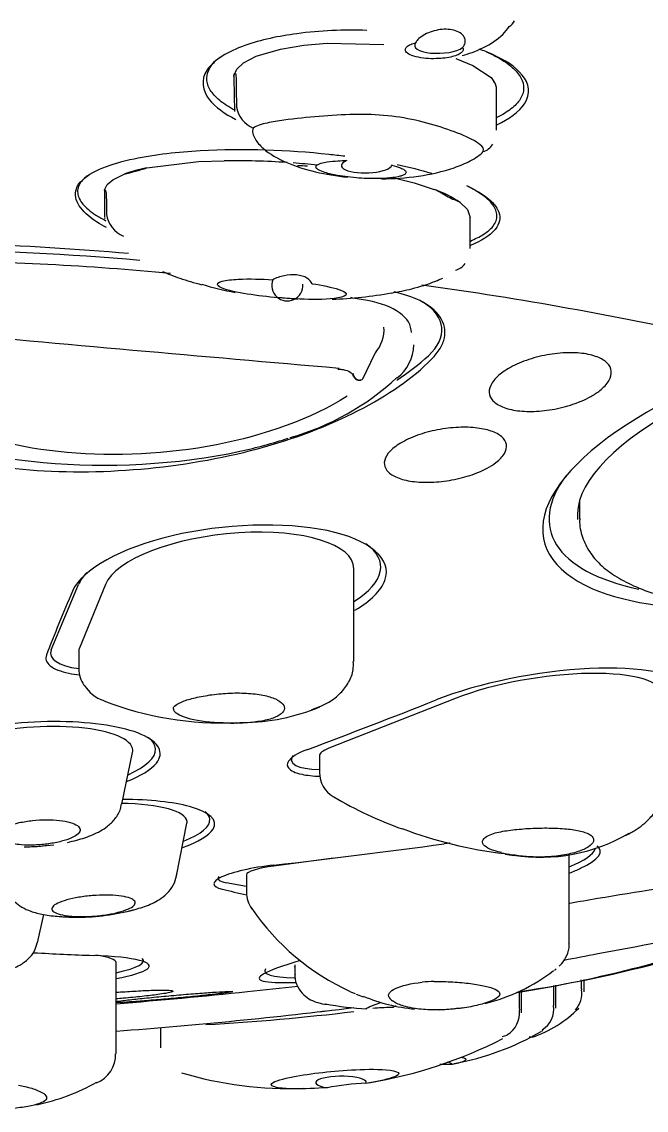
# Model space of a CAD drawing. Header units: centimetres. Extents: x -3207095 to 15275363, y -32656 to 4798027.
# Drawn here: x 710312.461 to 710314.147, y 4437632.115 to 4437635.053 of the extents above; entities that cross this region are included whole.
import ezdxf

# ---------------------------------------------------------------- set-up
doc = ezdxf.new("R2010")
doc.units = ezdxf.units.CM
doc.linetypes.add('DUZ', pattern=[500, 500])
doc.layers.get('0').update_dxf_attribs({"color": 1, "linetype": 'DUZ'})
doc.layers.add('a_vitrifiye', color=195, linetype='Continuous')

# ---------------------------------------------------------------- blocks, each defined once
blk = doc.blocks.new('TEPEDUS')
for p, q in [((38615.755, -2198.514), (38616.176, -2198.48)), ((38616.176, -2198.48), (38617.199, -2198.501)), ((38614.902, -2198.712), (38615.336, -2198.583)), ((38615.336, -2198.583), (38615.755, -2198.514)), ((38614.554, -2198.945), (38614.673, -2198.833)), ((38614.673, -2198.833), (38614.902, -2198.712)), ((38618.492, -2198.752), (38618.803, -2198.877)), ((38614.5, -2199.066), (38614.554, -2198.945)), ((38614.505, -2199.099), (38614.5, -2199.066)), ((38618.803, -2198.877), (38619.128, -2199.098)), ((38614.497, -2199.106), (38614.511, -2199.71)), ((38619.128, -2199.098), (38619.181, -2199.165)), ((38619.229, -2200.046), (38619.229, -2199.314)), ((38614.545, -2199.624), (38614.545, -2199.632)), ((38612.933, -2200.722), (38613.862, -2200.61)), ((38613.862, -2200.61), (38614.323, -2200.594)), ((38612.171, -2201.12), (38612.218, -2201.024)), ((38612.218, -2201.024), (38612.32, -2200.936)), ((38612.32, -2200.936), (38612.522, -2200.836)), ((38617.359, -2200.894), (38617.745, -2200.993)), ((38617.745, -2200.993), (38618.107, -2201.112)), ((38612.169, -2201.15), (38612.172, -2201.617)), ((38612.177, -2201.15), (38612.171, -2201.12)), ((38618.702, -2201.469), (38618.575, -2201.348)), ((38612.204, -2201.557), (38612.205, -2201.559)), ((38618.702, -2201.469), (38618.751, -2201.612)), ((38618.751, -2202.172), (38618.751, -2201.602)), ((38617.035, -2204.065), (38616.807, -2204.538)), ((38616.807, -2204.538), (38616.766, -2204.539)), ((38616.807, -2204.538), (38616.782, -2204.543)), ((38620.723, -2206.709), (38620.723, -2207.04)), ((38616.659, -2209.607), (38616.659, -2207.935)), ((38611.211, -2209.393), (38611.703, -2208.22)), ((38612.186, -2208.216), (38611.712, -2209.376)), ((38611.706, -2209.405), (38611.706, -2209.737)), ((38618.499, -2210.265), (38616.211, -2211.165)), ((38614.553, -2210.712), (38614.661, -2210.709)), ((38612.48, -2212.174), (38612.676, -2211.242)), ((38616.039, -2211.298), (38616.039, -2211.604)), ((38613.467, -2213.461), (38613.653, -2212.513)), ((38619.082, -2212.734), (38619.203, -2212.689)), ((38616.291, -2213.142), (38615.215, -2213.284)), ((38619.38, -2213.073), (38619.538, -2213.095)), ((38620.534, -2214.688), (38620.534, -2213.075)), ((38614.723, -2213.441), (38614.723, -2213.755)), ((38614.723, -2213.651), (38614.359, -2213.584)), ((38610.963, -2214.664), (38611.075, -2214.157)), ((38612.378, -2216.663), (38612.378, -2215.02)), ((38615.595, -2215.063), (38615.595, -2215.231)), ((38620.806, -2215.551), (38620.806, -2215.324)), ((38620.294, -2215.842), (38620.294, -2215.426)), ((38620.756, -2215.494), (38620.758, -2215.511)), ((38616.601, -2215.549), (38616.68, -2215.58)), ((38616.7, -2215.588), (38616.828, -2215.636)), ((38619.679, -2215.925), (38619.679, -2215.535)), ((38619.638, -2215.873), (38619.638, -2215.875)), ((38620.254, -2215.787), (38620.255, -2215.797)), ((38613.177, -2216.191), (38613.179, -2216.558))]:
    blk.add_line(p, q)
for centre, radius, start, end in [((38619.325, -2197.966), 0.25, 301.1141, 333.231), ((38614.73, -2199.102), 0.233, 171.0666, 181.307), ((38618.979, -2199.311), 0.249, 359.5706, 35.9161), ((38615.056, -2199.53), 0.521, 191.3224, 246.189), ((38618.911, -2200.149), 0.289, 285.0447, 329.0641), ((38614.498, -2214.659), 14.066, 86.0937, 90.712), ((38614.498, -2214.659), 14.066, 83.8857, 85.6381), ((38613.443, -2203.352), 2.68, 100.9768, 110.1136), ((38610.36, -2192.267), 8.838, 284.1614, 286.929), ((38617.438, -2203.022), 2.024, 55.8061, 70.698), ((38612.712, -2201.479), 0.514, 188.9541, 247.1431), ((38607.744, -2262.488), 60.314, 85.18697, 88.8441), ((38618.415, -2202.265), 0.306, 283.7386, 324.4352), ((38615.544, -2197.418), 5.637, 253.3043, 259.557), ((38616.043, -2195.91), 7.179, 271.7743, 280.3654), ((38616.043, -2195.91), 7.179, 263.8332, 266.8702), ((38709.229, -1120.587), 1087.706, 264.710817, 265.103857), ((38616.572, -2203.633), 0.63, 318.889, 4.049), ((38616.99, -2203.902), 0.746, 306.7655, 359.6322), ((38617.084, -2204.086), 0.0532, 133.2442, 156.5874), ((38614.188, -2200.968), 4.795, 286.0421, 312.6197), ((38616.768, -2204.414), 0.125, 183.4286, 269.3077), ((38616.763, -2204.424), 0.121, 183.6678, 278.8523), ((38612.206, -2209.737), 0.5, 180, 215.6628), ((38612.346, -2209.713), 0.625, 210.18, 252.4185), ((38614.286, -2204.838), 5.872, 248.7456, 272.5122), ((38614.619, -2206.989), 3.715, 270.5599, 292.5457), ((38613.495, -2210.448), 0.0871, 186.83, 226.7807), ((38614.462, -2202.802), 7.909, 269.4506, 271.059), ((38616.539, -2211.604), 0.5, 180, 239.4576), ((38619.891, -2206.007), 7.02, 239.2051, 250.3337), ((38620.31, -2205.245), 7.873, 249.32, 263.1226), ((38620.024, -2209.977), 3.149, 260.9866, 300.3374), ((38610.722, -2208.937), 4, 270.0425, 277.7078), ((38620.133, -2209.489), 3.648, 257.0474, 259.9764), ((38615.223, -2213.755), 0.5, 180, 216.5217), ((38611.674, -2210.205), 4, 270.2588, 284.7968), ((38618.402, -2211.596), 4.34, 214.4346, 245.3844), ((38611.674, -2210.205), 4, 264.0088, 270.2588), ((38615.722, -2191.572), 24.3, 279.1794, 289.8671), ((38616.31, -2193.099), 22.689, 278.4254, 285.3661), ((38618.196, -2212.455), 3.404, 284.0787, 307.2183), ((38618.132, -2217.673), 2.311, 90.751, 96.0482), ((38620.324, -2215.578), 0.438, 317.5662, 8.7293), ((38319.625, -2221.06), 301.183, 1.05882, 1.08914), ((38604.465, -2116.577), 99.5, 274.56096, 275.92927), ((38618.065, -2212.641), 3.232, 247.4553, 264.4635), ((38617.477, -2215.535), 0.215, 212.9499, 235.2682), ((38611.544, -2173.073), 43.134, 273.2593, 276.8068), ((38604.465, -2116.577), 100, 276.65581, 276.71029), ((38617.149, -2210.565), 5.294, 259.0906, 267.2062), ((38617.289, -2218.722), 2.89, 89.1553, 95.7779), ((38618.065, -2212.641), 3.232, 272.2438, 277.1625), ((38618.196, -2212.455), 3.404, 274.5791, 277.3323), ((38619.185, -2215.929), 0.456, 300.3773, 6.7603), ((38619.206, -2214.379), 2.094, 288.387, 315.7762), ((38619.811, -2215.854), 0.447, 302.5184, 7.4013), ((38617.602, -2212.1), 4.817, 280.247, 300.2854), ((38615.573, -2208.995), 8.3, 279.3937, 297.0139), ((38614.168, -2195.99), 21.005, 284.2184, 284.4711), ((38619.751, -2219.174), 2.81, 87.567, 88.6517), ((38611.822, -2216.678), 0.547, 292.1453, 1.7473), ((38618.335, -2219.558), 2.705, 87.8752, 92.7629), ((38615.513, -2210.391), 6.897, 253.5256, 271.9513), ((38610.139, -2213.765), 3.899, 281.9897, 299.0388), ((38617.077, -2222.122), 4.932, 92.3328, 100.509)]:
    blk.add_arc(centre, radius, start, end)
for centre, major_axis, ratio, start_param, end_param in [((38618.207, -2198.5), (0.455, 0.019), 0.351342, 2.838046, 5.811205), ((38616.889, -2200.67), (0.454, 0.011), 0.313201, 2.47796, 6.182837), ((38615.362, -2201.377), (1.256, 0.193), 0.530868, 1.115919, 1.264556), ((38604.465, -2209.25), (28.2, 0), 0.258819, 1.278151, 1.485824), ((38604.416, -2215.169), (26.372, 2.573), 0.474423, 1.17902, 1.354064), ((38615.46, -2202.835), (0, 0.281), 1, 1.205411, 4.775694), ((38604.465, -2209.25), (28.2, 0), 0.258819, 0.855262, 1.07501), ((38604.416, -2215.169), (26.372, 2.573), 0.474423, 1.031799, 1.04475), ((38616.195, -2203.796), (-1.498, -0.146), 0.474423, 3.09534, 4.173392), ((38616.251, -2203.772), (-1.993, -0.172), 0.464729, 2.599743, 3.694131), ((38612.667, -2203.094), (6.078, 0.523), 0.464729, -0.710691, -0.54185), ((38626.283, -2205.857), (5.581, 1.284), 0.361637, 2.255786, 3.097665), ((38626.148, -2205.914), (5.957, 1.312), 0.36773, 2.735048, 3.813949), ((38614.409, -2208.142), (-2.248, -0.241), 0.369106, 3.102128, 6.086641), ((38614.405, -2208.144), (-2.736, -0.279), 0.368528, 2.500013, 3.549218), ((38614.405, -2208.144), (-2.736, -0.279), 0.368528, -0.407625, -0.197856), ((38656.73, -2160.112), (-46.117, -55.365), 0.131377, -0.414962, -0.37203), ((38612.194, -2209.366), (0.995, 0.102), 0.368528, 2.943736, 4.162409), ((38612.206, -2209.359), (0.5, 0.053), 0.369106, 2.945048, 3.102128), ((38619.975, -2210.54), (-2.248, -0.352), 0.280475, 3.097728, 5.384109), ((38642.857, -2168.652), (-57.998, -42.759), 0.33312, 0.860314, 0.903246), ((38610.883, -2211.319), (1.796, 0.122), 0.295556, 0, 3.224585), ((38613.562, -2206.69), (2.162, -3.727), 0.696787, -0.379577, -0.36291), ((38610.792, -2211.329), (2.295, 0.155), 0.295556, 0, 0.314538), ((38610.792, -2211.329), (2.295, 0.155), 0.295556, 5.594234, 6.283185), ((38610.883, -2211.319), (1.796, 0.122), 0.295556, 6.200193, 6.283185), ((38616.539, -2211.226), (0.5, 0.078), 0.280475, 2.242517, 3.097728), ((38616.521, -2211.23), (0.988, 0.154), 0.283545, 2.841426, 4.160067), ((38611.86, -2212.621), (1.795, 0.138), 0.246702, 0, 1.205831), ((38616.539, -2211.604), (0.254, 0.431), 0.168409, 3.141593, 3.278381), ((38611.774, -2212.621), (2.293, 0.177), 0.246702, 0, 0.257404), ((38611.774, -2212.621), (2.293, 0.177), 0.246702, 5.606886, 6.283185), ((38611.86, -2212.621), (1.795, 0.138), 0.246702, 6.21492, 6.283185), ((38610.968, -2212.571), (1.207, 0.082), 0.295556, 4.489491, 4.935287), ((38611.02, -2172.886), (71.573, 8.331), 0.56341, 4.705428, 4.74836), ((38618.28, -2213.303), (-2.725, -0.367), 0.18562, 2.519614, 3.061843), ((38615.223, -2213.377), (0.5, 0.066), 0.184602, 1.563735, 3.117078), ((38611.932, -2213.554), (1.537, 0.118), 0.246702, 6.21492, 6.28072), ((38615.207, -2213.377), (0.991, 0.134), 0.18562, 2.951548, 3.661518), ((38651.965, -2153.768), (-44.421, -56.735), 0.47645, 0.213717, 0.225839), ((38576.116, -2170.833), (63.864, -33.37), 0.451737, -0.780319, -0.76103), ((38610.128, -2215.138), (-2.25, -0.12), 0.121616, 3.135107, 3.710201), ((38610.126, -2215.137), (-2.746, -0.149), 0.120575, 2.525786, 3.263355), ((38621.187, -2214.237), (5.6, 0.857), 0.082029, 3.129037, 3.181966), ((38621.084, -2214.243), (6.028, 0.937), 0.081622, 3.059606, 3.553815), ((38604.465, -2208.915), (27.6, 0), 0.258819, -1.189196, -1.153281), ((38604.465, -2209.25), (28.2, 0), 0.258819, -1.286398, -1.12397), ((38617.982, -2216.879), (0.454, 0.011), 0.204259, 0.122747, 0.666552), ((38616.427, -2217.179), (0.456, 0.003), 0.24332, -0.172436, 4.13073)]:
    blk.add_ellipse(centre, major_axis=major_axis, ratio=ratio, start_param=start_param, end_param=end_param)
for points, knots in [([(38560.515, -2202.905), (38560.517, -2202.816), (38560.524, -2202.591), (38560.597, -2202.181), (38560.763, -2201.706), (38561.012, -2201.229), (38561.342, -2200.755), (38561.752, -2200.285), (38562.241, -2199.819), (38562.81, -2199.358), (38563.457, -2198.901), (38564.182, -2198.452), (38564.984, -2198.009), (38565.86, -2197.575), (38566.81, -2197.15), (38567.832, -2196.736), (38568.923, -2196.333), (38570.082, -2195.942), (38571.307, -2195.564), (38572.595, -2195.2), (38573.943, -2194.85), (38575.349, -2194.516), (38576.811, -2194.198), (38578.325, -2193.896), (38579.889, -2193.611), (38581.5, -2193.345), (38583.154, -2193.096), (38584.848, -2192.866), (38586.58, -2192.656), (38588.346, -2192.465), (38590.142, -2192.294), (38591.965, -2192.143), (38593.812, -2192.013), (38595.679, -2191.904), (38597.563, -2191.816), (38599.46, -2191.749), (38601.367, -2191.703), (38603.279, -2191.679), (38605.193, -2191.677), (38607.107, -2191.696), (38609.015, -2191.736), (38610.914, -2191.798), (38612.802, -2191.881), (38614.673, -2191.985), (38616.526, -2192.11), (38618.355, -2192.256), (38620.158, -2192.422), (38621.931, -2192.608), (38623.672, -2192.814), (38625.376, -2193.039), (38627.04, -2193.283), (38628.661, -2193.546), (38630.237, -2193.826), (38631.764, -2194.124), (38633.239, -2194.439), (38634.659, -2194.769), (38636.022, -2195.116), (38637.325, -2195.476), (38638.565, -2195.851), (38639.741, -2196.24), (38640.849, -2196.64), (38641.888, -2197.052), (38642.856, -2197.475), (38643.751, -2197.908), (38644.571, -2198.349), (38645.314, -2198.797), (38645.979, -2199.252), (38646.566, -2199.713), (38647.072, -2200.176), (38647.5, -2200.644), (38647.84, -2201.108), (38648.061, -2201.479), (38648.133, -2201.67), (38648.153, -2201.722)], [0, 0, 0, 0, 0.007517, 0.022303, 0.03701, 0.051568, 0.065983, 0.080301, 0.094565, 0.108806, 0.123041, 0.137278, 0.151523, 0.165777, 0.180042, 0.194316, 0.208599, 0.222889, 0.237186, 0.251488, 0.265795, 0.280106, 0.29442, 0.308738, 0.323057, 0.337379, 0.351703, 0.366028, 0.380355, 0.394683, 0.409012, 0.423341, 0.437672, 0.452003, 0.466334, 0.480666, 0.494998, 0.50933, 0.523662, 0.537995, 0.552327, 0.566659, 0.580991, 0.595323, 0.609654, 0.623985, 0.638315, 0.652644, 0.666973, 0.6813, 0.695626, 0.709951, 0.724274, 0.738595, 0.752915, 0.767231, 0.781545, 0.795855, 0.810161, 0.824462, 0.838757, 0.853047, 0.867328, 0.881601, 0.895864, 0.910117, 0.924359, 0.938592, 0.952821, 0.967052, 0.981301, 0.995595, 1, 1, 1, 1]), ([(38616.891, -2198.248), (38616.478, -2198.235), (38616.054, -2198.252), (38615.31, -2198.351), (38614.987, -2198.416), (38614.399, -2198.627), (38614.139, -2198.776), (38614.017, -2198.958)], [0.792846, 0.792846, 0.792846, 0.792846, 0.875, 0.875, 0.9375, 0.9375, 1, 1, 1, 1]), ([(38618.615, -2198.556), (38618.622, -2198.549), (38618.627, -2198.542), (38618.633, -2198.535), (38618.652, -2198.509), (38618.663, -2198.48), (38618.665, -2198.452), (38618.667, -2198.424), (38618.66, -2198.395), (38618.644, -2198.368), (38618.628, -2198.342), (38618.604, -2198.316), (38618.572, -2198.295), (38618.54, -2198.275), (38618.501, -2198.258), (38618.457, -2198.246), (38618.416, -2198.235), (38618.368, -2198.229), (38618.32, -2198.228), (38618.273, -2198.227), (38618.224, -2198.231), (38618.176, -2198.24), (38618.127, -2198.249), (38618.079, -2198.262), (38618.034, -2198.278), (38617.988, -2198.295), (38617.944, -2198.316), (38617.907, -2198.339), (38617.869, -2198.362), (38617.836, -2198.389), (38617.811, -2198.415), (38617.794, -2198.433), (38617.78, -2198.452), (38617.771, -2198.47)], [0, 0, 0, 0, 0.027204, 0.027204, 0.027204, 0.129313, 0.129313, 0.129313, 0.233141, 0.233141, 0.233141, 0.337263, 0.337263, 0.337263, 0.438897, 0.438897, 0.438897, 0.536131, 0.536131, 0.536131, 0.630663, 0.630663, 0.630663, 0.726498, 0.726498, 0.726498, 0.826264, 0.826264, 0.826264, 0.929504, 0.929504, 0.929504, 1, 1, 1, 1]), ([(38618.61, -2198.698), (38618.669, -2198.683), (38618.728, -2198.666), (38619.062, -2198.547), (38619.334, -2198.373), (38619.455, -2198.181)], [0.6975972, 0.6975972, 0.6975972, 0.6975972, 0.75, 0.75, 1, 1, 1, 1]), ([(38618.615, -2198.556), (38618.617, -2198.559), (38618.619, -2198.561), (38618.62, -2198.563), (38618.63, -2198.581), (38618.631, -2198.6), (38618.622, -2198.618), (38618.614, -2198.635), (38618.597, -2198.651), (38618.573, -2198.666), (38618.55, -2198.68), (38618.521, -2198.693), (38618.487, -2198.705), (38618.453, -2198.716), (38618.413, -2198.726), (38618.371, -2198.734), (38618.324, -2198.743), (38618.274, -2198.749), (38618.224, -2198.753), (38618.167, -2198.757), (38618.108, -2198.758), (38618.051, -2198.757), (38617.987, -2198.755), (38617.924, -2198.749), (38617.867, -2198.74), (38617.807, -2198.73), (38617.75, -2198.717), (38617.705, -2198.7), (38617.662, -2198.684), (38617.627, -2198.664), (38617.607, -2198.643), (38617.592, -2198.627), (38617.584, -2198.61), (38617.585, -2198.593), (38617.586, -2198.576), (38617.595, -2198.559), (38617.613, -2198.542), (38617.63, -2198.527), (38617.654, -2198.513), (38617.684, -2198.5), (38617.709, -2198.489), (38617.739, -2198.479), (38617.771, -2198.47)], [0, 0, 0, 0, 0.009825, 0.009825, 0.009825, 0.086659, 0.086659, 0.086659, 0.154849, 0.154849, 0.154849, 0.219171, 0.219171, 0.219171, 0.285791, 0.285791, 0.285791, 0.359482, 0.359482, 0.359482, 0.443679, 0.443679, 0.443679, 0.539154, 0.539154, 0.539154, 0.641091, 0.641091, 0.641091, 0.738444, 0.738444, 0.738444, 0.808507, 0.808507, 0.808507, 0.878915, 0.878915, 0.878915, 0.943968, 0.943968, 0.943968, 1, 1, 1, 1]), ([(38619.235, -2199.945), (38619.452, -2199.842), (38619.636, -2199.713), (38619.85, -2199.389), (38619.813, -2199.202), (38619.57, -2198.902), (38619.372, -2198.779), (38619.072, -2198.645), (38618.994, -2198.614), (38618.914, -2198.585)], [0.4505414, 0.4505414, 0.4505414, 0.4505414, 0.5, 0.5, 0.5625, 0.5625, 0.625, 0.625, 0.6455046, 0.6455046, 0.6455046, 0.6455046]), ([(38619.042, -2198.632), (38619.117, -2198.665), (38619.187, -2198.7), (38619.353, -2198.792), (38619.44, -2198.852), (38619.579, -2198.975), (38619.631, -2199.038), (38619.7, -2199.166), (38619.717, -2199.231), (38619.713, -2199.359), (38619.692, -2199.422), (38619.654, -2199.484), (38619.616, -2199.546), (38619.559, -2199.605), (38619.417, -2199.716), (38619.333, -2199.767), (38619.235, -2199.814)], [0.3554604, 0.3554604, 0.3554604, 0.3554604, 0.375, 0.375, 0.40625, 0.40625, 0.4375, 0.4375, 0.46875, 0.46875, 0.5, 0.5, 0.5, 0.53125, 0.53125, 0.5607431, 0.5607431, 0.5607431, 0.5607431]), ([(38614.072, -2198.915), (38614.11, -2198.853), (38614.166, -2198.794), (38614.24, -2198.736), (38614.241, -2198.735), (38614.242, -2198.735)], [0, 0, 0, 0, 0.03125, 0.03125, 0.03158711, 0.03158711, 0.03158711, 0.03158711]), ([(38614.017, -2198.958), (38613.895, -2199.141), (38613.932, -2199.333), (38614.164, -2199.63), (38614.336, -2199.749), (38614.533, -2199.85)], [0, 0, 0, 0, 0.0625, 0.0625, 0.1184756, 0.1184756, 0.1184756, 0.1184756]), ([(38614.526, -2199.692), (38614.509, -2199.683), (38614.491, -2199.673), (38614.372, -2199.607), (38614.286, -2199.547), (38614.147, -2199.424), (38614.094, -2199.361), (38614.025, -2199.233), (38614.009, -2199.168), (38614.013, -2199.04), (38614.033, -2198.977), (38614.072, -2198.915)], [0.8698343, 0.8698343, 0.8698343, 0.8698343, 0.875, 0.875, 0.90625, 0.90625, 0.9375, 0.9375, 0.96875, 0.96875, 1, 1, 1, 1]), ([(38614.5, -2199.066), (38614.503, -2199.047), (38614.509, -2199.034), (38614.526, -2199.012), (38614.535, -2199.031), (38614.539, -2199.122), (38614.539, -2199.185), (38614.542, -2199.373), (38614.543, -2199.498), (38614.545, -2199.624)], [0, 0, 0, 0, 0.125, 0.125, 0.25, 0.25, 0.5, 0.5, 1, 1, 1, 1]), ([(38618.986, -2200.428), (38619.008, -2200.377), (38618.975, -2200.342), (38618.895, -2200.272), (38618.842, -2200.24), (38618.661, -2200.146), (38618.513, -2200.088), (38618.034, -2199.921), (38617.662, -2199.824), (38616.875, -2199.744), (38616.456, -2199.76), (38615.823, -2199.813), (38615.608, -2199.834), (38615.294, -2199.878), (38615.192, -2199.894), (38614.999, -2199.937), (38614.9, -2199.959), (38614.846, -2200.007)], [0, 0, 0, 0, 0.0625, 0.0625, 0.125, 0.125, 0.25, 0.25, 0.5, 0.5, 0.75, 0.75, 0.875, 0.875, 0.9375, 0.9375, 1, 1, 1, 1]), ([(38614.846, -2200.007), (38614.819, -2200.07), (38614.846, -2200.139), (38614.916, -2200.262), (38614.967, -2200.318), (38615.14, -2200.473), (38615.289, -2200.557), (38615.77, -2200.764), (38616.149, -2200.847), (38616.547, -2200.889)], [0, 0, 0, 0, 0.0625, 0.0625, 0.125, 0.125, 0.25, 0.25, 0.4973688, 0.4973688, 0.4973688, 0.4973688]), ([(38612.205, -2201.797), (38612.081, -2201.731), (38611.968, -2201.659), (38611.672, -2201.411), (38611.554, -2201.185), (38611.914, -2200.772), (38612.313, -2200.64), (38613.088, -2200.475), (38613.493, -2200.433), (38614.688, -2200.364), (38615.472, -2200.396), (38616.306, -2200.485), (38616.401, -2200.496), (38616.496, -2200.508)], [0.4082612, 0.4082612, 0.4082612, 0.4082612, 0.4375, 0.4375, 0.5, 0.5, 0.5625, 0.5625, 0.625, 0.625, 0.75, 0.75, 0.7661621, 0.7661621, 0.7661621, 0.7661621]), ([(38617.157, -2200.919), (38617.377, -2200.917), (38617.6, -2200.901), (38618.04, -2200.838), (38618.257, -2200.79), (38618.564, -2200.684), (38618.663, -2200.643), (38618.847, -2200.546), (38618.937, -2200.489), (38618.986, -2200.428)], [0.6202461, 0.6202461, 0.6202461, 0.6202461, 0.75, 0.75, 0.875, 0.875, 0.9375, 0.9375, 1, 1, 1, 1]), ([(38617.34, -2200.674), (38617.399, -2200.688), (38617.454, -2200.704), (38617.499, -2200.722), (38617.525, -2200.733), (38617.548, -2200.744), (38617.566, -2200.757), (38617.583, -2200.769), (38617.595, -2200.783), (38617.598, -2200.797), (38617.6, -2200.807), (38617.596, -2200.817), (38617.588, -2200.826), (38617.58, -2200.836), (38617.566, -2200.845), (38617.547, -2200.853), (38617.53, -2200.861), (38617.509, -2200.868), (38617.485, -2200.874), (38617.449, -2200.884), (38617.406, -2200.891), (38617.363, -2200.897), (38617.292, -2200.906), (38617.215, -2200.911), (38617.14, -2200.913), (38617.009, -2200.917), (38616.876, -2200.913), (38616.751, -2200.905), (38616.615, -2200.895), (38616.484, -2200.88), (38616.365, -2200.859), (38616.283, -2200.844), (38616.205, -2200.827), (38616.139, -2200.806), (38616.093, -2200.792), (38616.053, -2200.776), (38616.023, -2200.758), (38616.004, -2200.747), (38615.989, -2200.734), (38615.982, -2200.721), (38615.976, -2200.711), (38615.975, -2200.701), (38615.98, -2200.69), (38615.985, -2200.68), (38615.997, -2200.669), (38616.014, -2200.66), (38616.029, -2200.652), (38616.049, -2200.644), (38616.071, -2200.638), (38616.102, -2200.628), (38616.139, -2200.62), (38616.178, -2200.614), (38616.239, -2200.605), (38616.306, -2200.599), (38616.372, -2200.595), (38616.424, -2200.593), (38616.477, -2200.591), (38616.529, -2200.591)], [0, 0, 0, 0, 0.068768, 0.068768, 0.068768, 0.108445, 0.108445, 0.108445, 0.148669, 0.148669, 0.148669, 0.176213, 0.176213, 0.176213, 0.203883, 0.203883, 0.203883, 0.230171, 0.230171, 0.230171, 0.271552, 0.271552, 0.271552, 0.339113, 0.339113, 0.339113, 0.457551, 0.457551, 0.457551, 0.584507, 0.584507, 0.584507, 0.671712, 0.671712, 0.671712, 0.731303, 0.731303, 0.731303, 0.769229, 0.769229, 0.769229, 0.798889, 0.798889, 0.798889, 0.828831, 0.828831, 0.828831, 0.855141, 0.855141, 0.855141, 0.893025, 0.893025, 0.893025, 0.952889, 0.952889, 0.952889, 1, 1, 1, 1]), ([(38611.858, -2200.864), (38611.844, -2200.875), (38611.83, -2200.886), (38611.785, -2200.927), (38611.759, -2200.957), (38611.738, -2200.988), (38611.718, -2201.018), (38611.703, -2201.05), (38611.686, -2201.113), (38611.683, -2201.145), (38611.694, -2201.242), (38611.725, -2201.309), (38611.836, -2201.441), (38611.915, -2201.507), (38612.069, -2201.605), (38612.128, -2201.639), (38612.193, -2201.672)], [0.478277, 0.478277, 0.478277, 0.478277, 0.484375, 0.484375, 0.5, 0.5, 0.5, 0.515625, 0.515625, 0.53125, 0.53125, 0.5625, 0.5625, 0.59375, 0.59375, 0.6101478, 0.6101478, 0.6101478, 0.6101478]), ([(38612.171, -2201.12), (38612.174, -2201.108), (38612.178, -2201.111), (38612.187, -2201.123), (38612.193, -2201.133), (38612.199, -2201.172), (38612.2, -2201.194), (38612.201, -2201.239), (38612.202, -2201.261), (38612.204, -2201.375), (38612.204, -2201.466), (38612.204, -2201.557)], [0, 0, 0, 0, 0.125, 0.125, 0.25, 0.25, 0.375, 0.375, 0.5, 0.5, 1, 1, 1, 1]), ([(38618.575, -2201.348), (38618.544, -2201.324), (38618.508, -2201.314), (38618.434, -2201.286), (38618.395, -2201.269), (38618.277, -2201.205), (38618.195, -2201.145), (38618.107, -2201.112)], [0, 0, 0, 0, 0.25, 0.25, 0.5, 0.5, 1, 1, 1, 1]), ([(38619.181, -2201.747), (38619.202, -2201.716), (38619.217, -2201.685), (38619.234, -2201.621), (38619.236, -2201.589), (38619.226, -2201.492), (38619.194, -2201.426), (38619.084, -2201.293), (38619.005, -2201.227), (38618.841, -2201.122), (38618.769, -2201.083), (38618.69, -2201.044)], [0, 0, 0, 0, 0.015625, 0.015625, 0.03125, 0.03125, 0.0625, 0.0625, 0.09375, 0.09375, 0.1132157, 0.1132157, 0.1132157, 0.1132157]), ([(38618.753, -2201.075), (38618.865, -2201.13), (38618.967, -2201.19), (38619.254, -2201.409), (38619.376, -2201.619), (38619.201, -2201.83)], [0.9104139, 0.9104139, 0.9104139, 0.9104139, 0.9375, 0.9375, 1, 1, 1, 1]), ([(38618.757, -2202.038), (38618.845, -2202.001), (38618.922, -2201.962), (38619.031, -2201.894), (38619.069, -2201.866), (38619.134, -2201.807), (38619.161, -2201.777), (38619.181, -2201.747)], [0.94573028, 0.94573028, 0.94573028, 0.94573028, 0.96875, 0.96875, 0.984375, 0.984375, 1, 1, 1, 1]), ([(38613.211, -2202.584), (38613.311, -2202.629), (38613.417, -2202.669), (38613.652, -2202.75), (38613.784, -2202.789), (38613.919, -2202.824)], [0.1932371, 0.1932371, 0.1932371, 0.1932371, 0.25, 0.25, 0.3170519, 0.3170519, 0.3170519, 0.3170519]), ([(38615.906, -2202.806), (38616.087, -2202.834), (38616.261, -2202.867), (38616.456, -2202.933), (38616.511, -2202.959), (38616.528, -2203.017), (38616.466, -2203.046), (38616.196, -2203.093), (38615.969, -2203.092), (38615.555, -2203.081), (38615.351, -2203.067), (38614.966, -2203.027), (38614.78, -2203.002), (38614.44, -2202.937), (38614.271, -2202.897), (38614.184, -2202.814), (38614.209, -2202.781), (38614.363, -2202.741), (38614.47, -2202.731), (38614.781, -2202.716), (38614.994, -2202.722), (38615.197, -2202.734)], [0, 0, 0, 0, 0.125, 0.125, 0.1875, 0.1875, 0.25, 0.25, 0.375, 0.375, 0.5, 0.5, 0.625, 0.625, 0.75, 0.75, 0.8125, 0.8125, 0.875, 0.875, 1, 1, 1, 1]), ([(38615.906, -2202.806), (38615.892, -2202.77), (38615.86, -2202.733), (38615.764, -2202.676), (38615.7, -2202.656), (38615.557, -2202.641), (38615.479, -2202.647), (38615.328, -2202.679), (38615.257, -2202.705), (38615.197, -2202.734)], [0, 0, 0, 0, 0.25, 0.25, 0.5, 0.5, 0.75, 0.75, 1, 1, 1, 1]), ([(38617.334, -2202.974), (38617.458, -2202.952), (38617.582, -2202.927), (38617.848, -2202.86), (38617.992, -2202.816), (38618.174, -2202.743), (38618.219, -2202.724), (38618.262, -2202.704)], [0.8225481, 0.8225481, 0.8225481, 0.8225481, 0.875, 0.875, 0.9375, 0.9375, 0.9581126, 0.9581126, 0.9581126, 0.9581126]), ([(38618.057, -2204.166), (38618.12, -2204.103), (38618.171, -2204.039), (38618.248, -2203.908), (38618.275, -2203.842), (38618.301, -2203.713), (38618.301, -2203.65), (38618.276, -2203.525), (38618.25, -2203.465), (38618.137, -2203.294), (38618.01, -2203.192), (38617.714, -2203.046), (38617.558, -2202.993), (38617.383, -2202.954)], [0, 0, 0, 0, 0.125, 0.125, 0.25, 0.25, 0.375, 0.375, 0.5, 0.5, 0.75, 0.75, 0.9451253, 0.9451253, 0.9451253, 0.9451253]), ([(38606.597, -2203.14), (38606.361, -2203.853), (38606.652, -2204.557), (38608.139, -2205.647), (38609.335, -2206.024), (38612.06, -2206.268), (38613.595, -2206.134), (38616.253, -2205.419), (38617.387, -2204.841), (38618.057, -2204.166)], [0, 0, 0, 0, 0.25, 0.25, 0.5, 0.5, 0.75, 0.75, 1, 1, 1, 1]), ([(38620.922, -2204.837), (38620.829, -2204.889), (38620.719, -2204.937), (38620.602, -2204.976), (38620.485, -2205.016), (38620.357, -2205.048), (38620.229, -2205.07), (38620.105, -2205.092), (38619.977, -2205.104), (38619.857, -2205.105), (38619.741, -2205.106), (38619.629, -2205.098), (38619.531, -2205.079), (38619.436, -2205.062), (38619.351, -2205.035), (38619.284, -2205), (38619.217, -2204.966), (38619.166, -2204.924), (38619.135, -2204.877), (38619.103, -2204.83), (38619.09, -2204.777), (38619.096, -2204.722), (38619.103, -2204.665), (38619.131, -2204.606), (38619.178, -2204.548), (38619.225, -2204.488), (38619.294, -2204.428), (38619.377, -2204.373), (38619.462, -2204.316), (38619.565, -2204.264), (38619.677, -2204.219), (38619.79, -2204.174), (38619.915, -2204.135), (38620.042, -2204.107), (38620.166, -2204.08), (38620.296, -2204.061), (38620.42, -2204.053), (38620.541, -2204.046), (38620.659, -2204.048), (38620.765, -2204.06), (38620.868, -2204.072), (38620.962, -2204.094), (38621.039, -2204.124), (38621.115, -2204.153), (38621.177, -2204.191), (38621.22, -2204.234), (38621.263, -2204.278), (38621.288, -2204.329), (38621.294, -2204.381), (38621.299, -2204.436), (38621.284, -2204.494), (38621.25, -2204.552), (38621.215, -2204.611), (38621.159, -2204.672), (38621.086, -2204.729), (38621.038, -2204.766), (38620.983, -2204.803), (38620.922, -2204.837)], [0, 0, 0, 0, 0.05543, 0.05543, 0.05543, 0.110933, 0.110933, 0.110933, 0.165276, 0.165276, 0.165276, 0.217862, 0.217862, 0.217862, 0.269246, 0.269246, 0.269246, 0.320461, 0.320461, 0.320461, 0.372546, 0.372546, 0.372546, 0.426185, 0.426185, 0.426185, 0.481456, 0.481456, 0.481456, 0.537736, 0.537736, 0.537736, 0.593893, 0.593893, 0.593893, 0.648792, 0.648792, 0.648792, 0.701901, 0.701901, 0.701901, 0.753544, 0.753544, 0.753544, 0.804668, 0.804668, 0.804668, 0.856374, 0.856374, 0.856374, 0.909496, 0.909496, 0.909496, 0.964311, 0.964311, 0.964311, 1, 1, 1, 1]), ([(38616.54, -2204.832), (38615.879, -2205.241), (38615.061, -2205.536), (38613.305, -2205.874), (38612.36, -2205.919), (38610.636, -2205.766), (38609.863, -2205.571), (38608.803, -2205.028), (38608.455, -2204.717), (38608.252, -2204.352)], [0, 0, 0, 0, 0.25, 0.25, 0.5, 0.5, 0.75, 0.75, 0.9519604, 0.9519604, 0.9519604, 0.9519604]), ([(38616.373, -2204.343), (38616.408, -2204.345), (38616.497, -2204.351), (38616.602, -2204.395), (38616.644, -2204.437), (38616.645, -2204.448), (38616.645, -2204.451)], [0, 0, 0, 0, 0.180362, 0.535925, 0.873521, 1, 1, 1, 1]), ([(38622.126, -2205.012), (38621.05, -2205.602), (38620.334, -2206.265), (38619.912, -2207.455), (38620.215, -2207.974), (38621.594, -2208.569), (38622.559, -2208.698), (38623.665, -2208.662)], [0, 0, 0, 0, 0.25, 0.25, 0.5, 0.5, 0.714471, 0.714471, 0.714471, 0.714471]), ([(38619.059, -2206.125), (38618.968, -2206.174), (38618.86, -2206.22), (38618.745, -2206.257), (38618.63, -2206.294), (38618.504, -2206.325), (38618.378, -2206.345), (38618.254, -2206.366), (38618.126, -2206.378), (38618.005, -2206.38), (38617.887, -2206.381), (38617.773, -2206.374), (38617.673, -2206.357), (38617.574, -2206.341), (38617.486, -2206.316), (38617.415, -2206.284), (38617.345, -2206.252), (38617.29, -2206.212), (38617.255, -2206.168), (38617.22, -2206.123), (38617.204, -2206.073), (38617.207, -2206.021), (38617.211, -2205.968), (38617.236, -2205.912), (38617.279, -2205.858), (38617.324, -2205.802), (38617.389, -2205.746), (38617.469, -2205.694), (38617.551, -2205.642), (38617.651, -2205.592), (38617.76, -2205.55), (38617.87, -2205.508), (38617.993, -2205.472), (38618.118, -2205.446), (38618.241, -2205.42), (38618.371, -2205.402), (38618.495, -2205.394), (38618.616, -2205.386), (38618.736, -2205.388), (38618.844, -2205.399), (38618.95, -2205.41), (38619.047, -2205.43), (38619.128, -2205.457), (38619.208, -2205.485), (38619.273, -2205.52), (38619.32, -2205.561), (38619.367, -2205.602), (38619.395, -2205.65), (38619.404, -2205.7), (38619.413, -2205.751), (38619.401, -2205.805), (38619.37, -2205.86), (38619.338, -2205.916), (38619.285, -2205.972), (38619.215, -2206.026), (38619.17, -2206.06), (38619.117, -2206.094), (38619.059, -2206.125)], [0, 0, 0, 0, 0.055104, 0.055104, 0.055104, 0.110262, 0.110262, 0.110262, 0.164577, 0.164577, 0.164577, 0.217538, 0.217538, 0.217538, 0.26951, 0.26951, 0.26951, 0.321266, 0.321266, 0.321266, 0.37363, 0.37363, 0.37363, 0.427171, 0.427171, 0.427171, 0.481986, 0.481986, 0.481986, 0.53763, 0.53763, 0.53763, 0.593253, 0.593253, 0.593253, 0.647981, 0.647981, 0.647981, 0.701355, 0.701355, 0.701355, 0.753555, 0.753555, 0.753555, 0.805269, 0.805269, 0.805269, 0.857356, 0.857356, 0.857356, 0.910498, 0.910498, 0.910498, 0.964951, 0.964951, 0.964951, 1, 1, 1, 1]), ([(38609.477, -2205.75), (38609.947, -2205.879), (38610.484, -2205.971), (38612.217, -2206.125), (38613.479, -2206.067), (38614.912, -2205.756), (38615.201, -2205.677), (38615.475, -2205.586)], [0.3737786, 0.3737786, 0.3737786, 0.3737786, 0.5, 0.5, 0.75, 0.75, 0.8171405, 0.8171405, 0.8171405, 0.8171405]), ([(38616.679, -2208.682), (38616.96, -2208.513), (38617.15, -2208.328), (38617.356, -2207.762), (38616.945, -2207.409), (38615.409, -2207.087), (38614.304, -2207.124), (38612.47, -2207.56), (38611.76, -2207.949), (38611.594, -2208.336)], [0.1303702, 0.1303702, 0.1303702, 0.1303702, 0.25, 0.25, 0.5, 0.5, 0.75, 0.75, 1, 1, 1, 1]), ([(38620.728, -2207.032), (38620.726, -2207.045), (38620.714, -2207.152), (38620.765, -2207.371), (38620.893, -2207.638), (38621.093, -2207.869), (38621.354, -2208.07), (38621.692, -2208.247), (38621.998, -2208.368), (38622.183, -2208.414), (38622.221, -2208.423)], [0, 0, 0, 0, 0.018011, 0.166453, 0.30891, 0.452198, 0.606812, 0.779814, 0.961355, 1, 1, 1, 1]), ([(38611.124, -2209.487), (38611.097, -2209.556), (38611.121, -2209.623), (38611.261, -2209.738), (38611.379, -2209.785), (38611.588, -2209.829), (38611.653, -2209.839), (38611.721, -2209.846)], [0, 0, 0, 0, 0.25, 0.25, 0.5, 0.5, 0.6007661, 0.6007661, 0.6007661, 0.6007661]), ([(38615.902, -2210.47), (38616.019, -2210.427), (38616.197, -2210.357), (38616.421, -2210.184), (38616.571, -2209.987), (38616.654, -2209.779), (38616.65, -2209.659), (38616.648, -2209.605)], [0, 0, 0, 0, 0.270865, 0.493287, 0.691396, 0.882777, 1, 1, 1, 1]), ([(38622.241, -2210.791), (38622.692, -2210.539), (38622.883, -2210.271), (38622.545, -2209.821), (38621.817, -2209.686), (38619.979, -2209.775), (38618.893, -2209.995), (38618.138, -2210.295)], [0.301523, 0.301523, 0.301523, 0.301523, 0.5, 0.5, 0.75, 0.75, 1, 1, 1, 1]), ([(38613.409, -2210.459), (38613.408, -2210.442), (38613.415, -2210.426), (38613.43, -2210.409), (38613.453, -2210.384), (38613.496, -2210.358), (38613.554, -2210.333), (38613.612, -2210.309), (38613.687, -2210.284), (38613.773, -2210.263), (38613.859, -2210.242), (38613.958, -2210.223), (38614.063, -2210.207), (38614.168, -2210.192), (38614.281, -2210.181), (38614.392, -2210.175), (38614.504, -2210.169), (38614.618, -2210.169), (38614.725, -2210.175), (38614.831, -2210.18), (38614.932, -2210.192), (38615.021, -2210.21), (38615.109, -2210.227), (38615.187, -2210.251), (38615.248, -2210.278), (38615.308, -2210.305), (38615.354, -2210.337), (38615.38, -2210.37), (38615.407, -2210.404), (38615.415, -2210.439), (38615.404, -2210.473), (38615.393, -2210.507), (38615.363, -2210.541), (38615.316, -2210.571), (38615.269, -2210.6), (38615.203, -2210.627), (38615.125, -2210.648), (38615.047, -2210.669), (38614.954, -2210.685), (38614.855, -2210.696), (38614.777, -2210.704), (38614.693, -2210.708), (38614.608, -2210.71)], [0, 0, 0, 0, 0.04797, 0.04797, 0.04797, 0.122585, 0.122585, 0.122585, 0.196962, 0.196962, 0.196962, 0.271278, 0.271278, 0.271278, 0.345824, 0.345824, 0.345824, 0.42058, 0.42058, 0.42058, 0.495204, 0.495204, 0.495204, 0.569504, 0.569504, 0.569504, 0.64376, 0.64376, 0.64376, 0.718314, 0.718314, 0.718314, 0.793074, 0.793074, 0.793074, 0.867681, 0.867681, 0.867681, 0.942028, 0.942028, 0.942028, 1, 1, 1, 1]), ([(38614.386, -2210.711), (38614.167, -2210.708), (38613.949, -2210.69), (38613.61, -2210.619), (38613.486, -2210.566), (38613.436, -2210.512)], [0, 0, 0, 0, 0.5, 0.5, 1, 1, 1, 1]), ([(38612.832, -2210.916), (38612.508, -2210.777), (38611.969, -2210.693), (38610.768, -2210.678), (38610.105, -2210.748), (38609.041, -2211.003), (38608.644, -2211.186), (38608.345, -2211.564), (38608.446, -2211.753), (38608.899, -2211.948), (38609.071, -2211.997), (38609.27, -2212.034)], [0, 0, 0, 0, 0.125, 0.125, 0.25, 0.25, 0.375, 0.375, 0.5, 0.5, 0.5522539, 0.5522539, 0.5522539, 0.5522539]), ([(38612.568, -2211.765), (38612.824, -2211.664), (38613.01, -2211.549), (38613.252, -2211.246), (38613.156, -2211.056), (38612.832, -2210.916)], [0.797531, 0.797531, 0.797531, 0.797531, 0.875, 0.875, 1, 1, 1, 1]), ([(38615.828, -2211.185), (38615.685, -2211.238), (38615.578, -2211.297), (38615.457, -2211.413), (38615.444, -2211.471), (38615.518, -2211.568), (38615.603, -2211.608), (38615.815, -2211.653), (38615.922, -2211.665), (38616.041, -2211.669)], [0, 0, 0, 0, 0.25, 0.25, 0.5, 0.5, 0.75, 0.75, 0.9277079, 0.9277079, 0.9277079, 0.9277079]), ([(38621.55, -2212.735), (38621.613, -2212.704), (38621.772, -2212.618), (38621.976, -2212.452), (38622.131, -2212.246), (38622.215, -2212.053), (38622.217, -2211.935), (38622.217, -2211.882)], [0.0854577, 0.0854577, 0.0854577, 0.0854577, 0.2408051, 0.5169596, 0.716914, 0.8916103, 1, 1, 1, 1]), ([(38611.503, -2212.859), (38611.559, -2212.847), (38611.723, -2212.808), (38611.972, -2212.725), (38612.198, -2212.602), (38612.362, -2212.441), (38612.455, -2212.297), (38612.467, -2212.206), (38612.471, -2212.176)], [0.2306295, 0.2306295, 0.2306295, 0.2306295, 0.3243987, 0.5059923, 0.7105011, 0.832747, 0.9526905, 1, 1, 1, 1]), ([(38614.124, -2212.622), (38614.222, -2212.461), (38614.064, -2212.312), (38613.408, -2212.135), (38612.981, -2212.089), (38612.506, -2212.085)], [0, 0, 0, 0, 0.125, 0.125, 0.2256688, 0.2256688, 0.2256688, 0.2256688]), ([(38610.668, -2212.903), (38610.745, -2212.908), (38610.828, -2212.91), (38610.912, -2212.907), (38610.996, -2212.904), (38611.082, -2212.896), (38611.163, -2212.885), (38611.245, -2212.874), (38611.324, -2212.858), (38611.394, -2212.84), (38611.464, -2212.822), (38611.527, -2212.8), (38611.578, -2212.777), (38611.629, -2212.754), (38611.669, -2212.728), (38611.694, -2212.703), (38611.72, -2212.678), (38611.732, -2212.651), (38611.73, -2212.626), (38611.727, -2212.602), (38611.711, -2212.577), (38611.681, -2212.556), (38611.651, -2212.535), (38611.607, -2212.515), (38611.552, -2212.5), (38611.498, -2212.484), (38611.432, -2212.472), (38611.36, -2212.464), (38611.288, -2212.456), (38611.207, -2212.452), (38611.125, -2212.452), (38611.043, -2212.453), (38610.956, -2212.457), (38610.873, -2212.466), (38610.79, -2212.475), (38610.708, -2212.488), (38610.633, -2212.504), (38610.559, -2212.521), (38610.49, -2212.54), (38610.432, -2212.562), (38610.374, -2212.584), (38610.327, -2212.609), (38610.293, -2212.634), (38610.259, -2212.659), (38610.238, -2212.685), (38610.231, -2212.71), (38610.225, -2212.736), (38610.233, -2212.761), (38610.254, -2212.783), (38610.276, -2212.806), (38610.312, -2212.827), (38610.359, -2212.845), (38610.406, -2212.862), (38610.466, -2212.877), (38610.533, -2212.888), (38610.575, -2212.894), (38610.621, -2212.899), (38610.668, -2212.903)], [0, 0, 0, 0, 0.053723, 0.053723, 0.053723, 0.107441, 0.107441, 0.107441, 0.161225, 0.161225, 0.161225, 0.215064, 0.215064, 0.215064, 0.268901, 0.268901, 0.268901, 0.322675, 0.322675, 0.322675, 0.376356, 0.376356, 0.376356, 0.429953, 0.429953, 0.429953, 0.483514, 0.483514, 0.483514, 0.537102, 0.537102, 0.537102, 0.59077, 0.59077, 0.59077, 0.644532, 0.644532, 0.644532, 0.698362, 0.698362, 0.698362, 0.752205, 0.752205, 0.752205, 0.806, 0.806, 0.806, 0.859708, 0.859708, 0.859708, 0.913329, 0.913329, 0.913329, 0.966898, 0.966898, 0.966898, 1, 1, 1, 1]), ([(38619.315, -2213.044), (38619.151, -2213.006), (38619.035, -2212.956), (38618.952, -2212.845), (38618.984, -2212.783), (38619.082, -2212.734)], [0, 0, 0, 0, 0.5, 0.5, 1, 1, 1, 1]), ([(38619.203, -2212.689), (38619.245, -2212.679), (38619.292, -2212.669), (38619.342, -2212.66), (38619.429, -2212.644), (38619.529, -2212.631), (38619.634, -2212.622), (38619.739, -2212.612), (38619.852, -2212.605), (38619.964, -2212.602), (38620.075, -2212.599), (38620.189, -2212.599), (38620.294, -2212.604), (38620.4, -2212.608), (38620.501, -2212.616), (38620.589, -2212.628), (38620.678, -2212.641), (38620.756, -2212.658), (38620.816, -2212.679), (38620.877, -2212.699), (38620.922, -2212.724), (38620.948, -2212.752), (38620.974, -2212.78), (38620.981, -2212.811), (38620.97, -2212.842), (38620.959, -2212.874), (38620.928, -2212.907), (38620.881, -2212.938), (38620.833, -2212.97), (38620.768, -2213), (38620.69, -2213.026), (38620.611, -2213.052), (38620.518, -2213.074), (38620.417, -2213.091), (38620.317, -2213.107), (38620.207, -2213.118), (38620.095, -2213.122), (38619.985, -2213.126), (38619.87, -2213.123), (38619.761, -2213.115), (38619.669, -2213.108), (38619.58, -2213.096), (38619.498, -2213.081)], [0, 0, 0, 0, 0.043484, 0.043484, 0.043484, 0.118112, 0.118112, 0.118112, 0.192504, 0.192504, 0.192504, 0.266816, 0.266816, 0.266816, 0.341345, 0.341345, 0.341345, 0.416098, 0.416098, 0.416098, 0.490742, 0.490742, 0.490742, 0.565059, 0.565059, 0.565059, 0.639306, 0.639306, 0.639306, 0.713842, 0.713842, 0.713842, 0.788601, 0.788601, 0.788601, 0.863227, 0.863227, 0.863227, 0.937586, 0.937586, 0.937586, 1, 1, 1, 1]), ([(38610.753, -2212.937), (38610.846, -2212.937), (38610.953, -2212.934), (38611.051, -2212.922), (38611.066, -2212.92)], [0.8512774, 0.8512774, 0.8512774, 0.8512774, 0.9805768, 1, 1, 1, 1]), ([(38620.545, -2213.409), (38620.617, -2213.381), (38620.683, -2213.353), (38621.074, -2213.171), (38621.171, -2213.025), (38621.037, -2212.921)], [0.4693214, 0.4693214, 0.4693214, 0.4693214, 0.5, 0.5, 0.6730945, 0.6730945, 0.6730945, 0.6730945]), ([(38615.215, -2213.268), (38615.023, -2213.29), (38614.835, -2213.321), (38614.51, -2213.395), (38614.373, -2213.438), (38614.187, -2213.525), (38614.138, -2213.569), (38614.141, -2213.645), (38614.192, -2213.678), (38614.288, -2213.701)], [0, 0, 0, 0, 0.25, 0.25, 0.5, 0.5, 0.75, 0.75, 1, 1, 1, 1]), ([(38624.968, -2213.31), (38623.881, -2213.43), (38622.472, -2213.632), (38620.879, -2213.9), (38620.711, -2213.929), (38620.544, -2213.958)], [0, 0, 0, 0, 0.25, 0.25, 0.2794754, 0.2794754, 0.2794754, 0.2794754]), ([(38612.586, -2214.1), (38612.606, -2214.095), (38612.728, -2214.065), (38612.942, -2214.001), (38613.158, -2213.897), (38613.326, -2213.756), (38613.438, -2213.595), (38613.46, -2213.477), (38613.472, -2213.41)], [0.1592053, 0.1592053, 0.1592053, 0.1592053, 0.1985834, 0.3979672, 0.6231333, 0.7580607, 0.8833706, 1, 1, 1, 1]), ([(38610.411, -2213.697), (38610.421, -2213.731), (38610.446, -2213.815), (38610.549, -2213.932), (38610.686, -2214.033), (38610.858, -2214.108), (38611.072, -2214.163), (38611.312, -2214.192), (38611.477, -2214.199), (38611.54, -2214.2)], [0, 0, 0, 0, 0.0442341, 0.1287169, 0.2138808, 0.3115802, 0.4415919, 0.5823229, 0.6656826, 0.6656826, 0.6656826, 0.6656826]), ([(38611.456, -2214.173), (38611.395, -2214.164), (38611.343, -2214.15), (38611.305, -2214.135), (38611.266, -2214.119), (38611.24, -2214.1), (38611.229, -2214.081), (38611.217, -2214.061), (38611.22, -2214.039), (38611.237, -2214.018), (38611.253, -2213.996), (38611.284, -2213.974), (38611.327, -2213.953), (38611.37, -2213.933), (38611.426, -2213.912), (38611.49, -2213.894), (38611.554, -2213.876), (38611.628, -2213.86), (38611.707, -2213.847), (38611.785, -2213.834), (38611.87, -2213.824), (38611.954, -2213.817), (38612.038, -2213.811), (38612.123, -2213.807), (38612.203, -2213.808), (38612.283, -2213.808), (38612.36, -2213.813), (38612.427, -2213.82), (38612.494, -2213.828), (38612.553, -2213.839), (38612.599, -2213.853), (38612.645, -2213.867), (38612.68, -2213.884), (38612.7, -2213.903), (38612.72, -2213.922), (38612.726, -2213.942), (38612.718, -2213.964), (38612.711, -2213.985), (38612.688, -2214.007), (38612.653, -2214.028), (38612.618, -2214.05), (38612.569, -2214.071), (38612.511, -2214.09), (38612.453, -2214.109), (38612.384, -2214.127), (38612.309, -2214.142), (38612.234, -2214.157), (38612.152, -2214.169), (38612.069, -2214.178), (38611.985, -2214.187), (38611.899, -2214.192), (38611.817, -2214.194), (38611.734, -2214.196), (38611.654, -2214.194), (38611.582, -2214.188), (38611.537, -2214.185), (38611.494, -2214.18), (38611.456, -2214.173)], [0, 0, 0, 0, 0.053667, 0.053667, 0.053667, 0.107342, 0.107342, 0.107342, 0.160911, 0.160911, 0.160911, 0.214392, 0.214392, 0.214392, 0.267881, 0.267881, 0.267881, 0.321471, 0.321471, 0.321471, 0.375211, 0.375211, 0.375211, 0.429089, 0.429089, 0.429089, 0.48303, 0.48303, 0.48303, 0.536932, 0.536932, 0.536932, 0.590706, 0.590706, 0.590706, 0.644319, 0.644319, 0.644319, 0.697811, 0.697811, 0.697811, 0.751278, 0.751278, 0.751278, 0.804826, 0.804826, 0.804826, 0.858524, 0.858524, 0.858524, 0.912373, 0.912373, 0.912373, 0.966309, 0.966309, 0.966309, 1, 1, 1, 1]), ([(38620.44, -2214.977), (38620.64, -2214.938), (38620.844, -2214.9), (38621.935, -2214.695), (38622.852, -2214.525), (38623.681, -2214.34)], [0.6919169, 0.6919169, 0.6919169, 0.6919169, 0.75, 0.75, 1, 1, 1, 1]), ([(38610.318, -2215.188), (38610.343, -2215.182), (38610.462, -2215.154), (38610.618, -2215.09), (38610.793, -2214.971), (38610.913, -2214.825), (38610.942, -2214.721), (38610.957, -2214.666)], [0, 0, 0, 0, 0.079897, 0.43012, 0.661621, 0.845846, 1, 1, 1, 1]), ([(38620.357, -2215.084), (38620.374, -2215.069), (38620.422, -2215.027), (38620.497, -2214.899), (38620.543, -2214.761), (38620.532, -2214.692), (38620.53, -2214.683)], [0, 0, 0, 0, 0.177975, 0.555139, 0.949284, 1, 1, 1, 1]), ([(38612.38, -2215.311), (38612.662, -2215.254), (38612.859, -2215.194), (38613.103, -2215.02), (38612.727, -2214.923), (38611.965, -2214.893)], [0.6332616, 0.6332616, 0.6332616, 0.6332616, 0.75, 0.75, 1, 1, 1, 1]), ([(38615.693, -2214.987), (38615.372, -2215.08), (38615.147, -2215.162), (38614.827, -2215.344), (38615.028, -2215.399), (38615.608, -2215.379)], [0.6322881, 0.6322881, 0.6322881, 0.6322881, 0.75, 0.75, 0.9745129, 0.9745129, 0.9745129, 0.9745129]), ([(38615.601, -2215.231), (38615.599, -2215.245), (38615.589, -2215.314), (38615.641, -2215.467), (38615.753, -2215.611), (38615.888, -2215.701), (38616.026, -2215.75), (38616.117, -2215.771), (38616.169, -2215.773), (38616.172, -2215.773)], [0, 0, 0, 0, 0.036035, 0.209602, 0.382563, 0.551846, 0.743022, 0.990726, 1, 1, 1, 1]), ([(38612.378, -2215.557), (38612.487, -2215.549), (38612.596, -2215.541), (38612.698, -2215.536), (38612.811, -2215.529), (38612.918, -2215.524), (38613.01, -2215.521), (38613.104, -2215.518), (38613.186, -2215.517), (38613.249, -2215.518), (38613.312, -2215.519), (38613.358, -2215.522), (38613.382, -2215.527), (38613.406, -2215.532), (38613.409, -2215.538), (38613.389, -2215.547), (38613.37, -2215.555), (38613.328, -2215.565), (38613.267, -2215.576), (38613.228, -2215.582), (38613.181, -2215.59), (38613.127, -2215.597)], [0.6443571, 0.6443571, 0.6443571, 0.6443571, 0.6916712, 0.6916712, 0.6916712, 0.7444907, 0.7444907, 0.7444907, 0.7985958, 0.7985958, 0.7985958, 0.8538497, 0.8538497, 0.8538497, 0.9096017, 0.9096017, 0.9096017, 0.964935, 0.964935, 0.964935, 1, 1, 1, 1]), ([(38617.296, -2215.652), (38617.263, -2215.595), (38617.304, -2215.538), (38617.516, -2215.439), (38617.688, -2215.396), (38617.889, -2215.375)], [0, 0, 0, 0, 0.5, 0.5, 1, 1, 1, 1]), ([(38618.102, -2215.362), (38618.158, -2215.362), (38618.215, -2215.362), (38618.271, -2215.363), (38618.383, -2215.366), (38618.497, -2215.373), (38618.603, -2215.383), (38618.709, -2215.392), (38618.81, -2215.405), (38618.898, -2215.42), (38618.986, -2215.435), (38619.064, -2215.453), (38619.124, -2215.472), (38619.185, -2215.492), (38619.23, -2215.513), (38619.256, -2215.536), (38619.283, -2215.559), (38619.291, -2215.583), (38619.279, -2215.608), (38619.268, -2215.633), (38619.237, -2215.659), (38619.19, -2215.685), (38619.142, -2215.71), (38619.077, -2215.736), (38618.999, -2215.759), (38618.921, -2215.783), (38618.828, -2215.804), (38618.729, -2215.822), (38618.629, -2215.84), (38618.519, -2215.854), (38618.408, -2215.863), (38618.297, -2215.872), (38618.181, -2215.876), (38618.072, -2215.874), (38617.963, -2215.871), (38617.856, -2215.862), (38617.76, -2215.848), (38617.699, -2215.839), (38617.641, -2215.827), (38617.589, -2215.813), (38617.508, -2215.792), (38617.44, -2215.765), (38617.39, -2215.736), (38617.377, -2215.728), (38617.365, -2215.72), (38617.354, -2215.712)], [0, 0, 0, 0, 0.037747, 0.037747, 0.037747, 0.112419, 0.112419, 0.112419, 0.186859, 0.186859, 0.186859, 0.261196, 0.261196, 0.261196, 0.335735, 0.335735, 0.335735, 0.410511, 0.410511, 0.410511, 0.485207, 0.485207, 0.485207, 0.559577, 0.559577, 0.559577, 0.633845, 0.633845, 0.633845, 0.708385, 0.708385, 0.708385, 0.783171, 0.783171, 0.783171, 0.857848, 0.857848, 0.857848, 0.905755, 0.905755, 0.905755, 0.980314, 0.980314, 0.980314, 1, 1, 1, 1]), ([(38612.365, -2215.723), (38612.4, -2215.717), (38612.446, -2215.711), (38612.501, -2215.705), (38612.575, -2215.696), (38612.668, -2215.685), (38612.772, -2215.674), (38612.873, -2215.663), (38612.987, -2215.652), (38613.104, -2215.641), (38613.22, -2215.63), (38613.342, -2215.619), (38613.46, -2215.608), (38613.579, -2215.598), (38613.698, -2215.588), (38613.806, -2215.579), (38613.918, -2215.571), (38614.022, -2215.563), (38614.111, -2215.557), (38614.204, -2215.551), (38614.282, -2215.546), (38614.341, -2215.544), (38614.402, -2215.541), (38614.444, -2215.54), (38614.464, -2215.542), (38614.484, -2215.543), (38614.482, -2215.546), (38614.457, -2215.551), (38614.433, -2215.557), (38614.386, -2215.564), (38614.32, -2215.572), (38614.278, -2215.578), (38614.228, -2215.584), (38614.171, -2215.59)], [0.4423828, 0.4423828, 0.4423828, 0.4423828, 0.4815761, 0.4815761, 0.4815761, 0.5351137, 0.5351137, 0.5351137, 0.587051, 0.587051, 0.587051, 0.6382168, 0.6382168, 0.6382168, 0.6897008, 0.6897008, 0.6897008, 0.7424234, 0.7424234, 0.7424234, 0.7968212, 0.7968212, 0.7968212, 0.8526576, 0.8526576, 0.8526576, 0.909038, 0.909038, 0.909038, 0.9647494, 0.9647494, 0.9647494, 1, 1, 1, 1]), ([(38614.171, -2215.59), (38614.088, -2215.6), (38613.99, -2215.61), (38613.884, -2215.621), (38613.777, -2215.632), (38613.66, -2215.644), (38613.542, -2215.655), (38613.424, -2215.666), (38613.302, -2215.676), (38613.186, -2215.686), (38613.068, -2215.696), (38612.953, -2215.706), (38612.849, -2215.714), (38612.742, -2215.722), (38612.644, -2215.729), (38612.563, -2215.734), (38612.486, -2215.739), (38612.421, -2215.742), (38612.374, -2215.744)], [0, 0, 0, 0, 0.051379, 0.051379, 0.051379, 0.102782, 0.102782, 0.102782, 0.1539162, 0.1539162, 0.1539162, 0.2056987, 0.2056987, 0.2056987, 0.2589361, 0.2589361, 0.2589361, 0.309944, 0.309944, 0.309944, 0.309944]), ([(38613.127, -2215.597), (38613.048, -2215.608), (38612.952, -2215.62), (38612.847, -2215.631), (38612.742, -2215.643), (38612.625, -2215.654), (38612.507, -2215.665), (38612.465, -2215.668), (38612.422, -2215.672), (38612.378, -2215.676)], [0, 0, 0, 0, 0.0519726, 0.0519726, 0.0519726, 0.1039688, 0.1039688, 0.1039688, 0.1225176, 0.1225176, 0.1225176, 0.1225176]), ([(38619.634, -2215.542), (38619.635, -2215.56), (38619.635, -2215.579), (38619.637, -2215.69), (38619.637, -2215.782), (38619.638, -2215.873)], [0.3999823, 0.3999823, 0.3999823, 0.3999823, 0.5, 0.5, 1, 1, 1, 1]), ([(38616.874, -2215.855), (38616.883, -2215.839), (38616.97, -2215.799), (38617.139, -2215.741), (38617.141, -2215.74), (38617.143, -2215.74)], [0.1030692, 0.1030692, 0.1030692, 0.1030692, 0.25, 0.25, 0.2516385, 0.2516385, 0.2516385, 0.2516385]), ([(38617.409, -2215.797), (38617.408, -2215.797), (38617.408, -2215.798), (38617.407, -2215.798), (38617.399, -2215.807), (38617.39, -2215.815), (38617.381, -2215.821), (38617.371, -2215.827), (38617.36, -2215.831), (38617.35, -2215.832), (38617.344, -2215.833), (38617.338, -2215.833), (38617.332, -2215.832)], [0.479177, 0.479177, 0.479177, 0.479177, 0.490113, 0.490113, 0.490113, 0.6821247, 0.6821247, 0.6821247, 0.884181, 0.884181, 0.884181, 1, 1, 1, 1]), ([(38618.591, -2216.725), (38618.603, -2216.727), (38618.614, -2216.729), (38618.624, -2216.732), (38618.644, -2216.737), (38618.658, -2216.743), (38618.666, -2216.749), (38618.674, -2216.755), (38618.676, -2216.761), (38618.674, -2216.767), (38618.672, -2216.776), (38618.661, -2216.785), (38618.645, -2216.793), (38618.621, -2216.806), (38618.584, -2216.819), (38618.541, -2216.83), (38618.508, -2216.839), (38618.471, -2216.848), (38618.432, -2216.856)], [0.7839417, 0.7839417, 0.7839417, 0.7839417, 0.7988889, 0.7988889, 0.7988889, 0.8288312, 0.8288312, 0.8288312, 0.8551407, 0.8551407, 0.8551407, 0.8930253, 0.8930253, 0.8930253, 0.9528894, 0.9528894, 0.9528894, 1, 1, 1, 1]), ([(38616.178, -2217.273), (38615.977, -2217.288), (38615.766, -2217.298), (38615.453, -2217.291), (38615.346, -2217.285), (38615.186, -2217.252), (38615.156, -2217.224), (38615.23, -2217.149), (38615.395, -2217.11), (38615.724, -2217.045), (38615.908, -2217.019), (38616.288, -2216.976), (38616.487, -2216.959), (38616.902, -2216.94), (38617.126, -2216.935), (38617.404, -2216.971), (38617.47, -2216.995), (38617.462, -2217.046), (38617.41, -2217.071), (38617.224, -2217.134), (38617.054, -2217.167), (38616.876, -2217.195)], [0, 0, 0, 0, 0.125, 0.125, 0.1875, 0.1875, 0.25, 0.25, 0.375, 0.375, 0.5, 0.5, 0.625, 0.625, 0.75, 0.75, 0.8125, 0.8125, 0.875, 0.875, 1, 1, 1, 1]), ([(38610.62, -2217.227), (38610.66, -2217.234), (38610.698, -2217.242), (38610.734, -2217.251), (38610.823, -2217.271), (38610.902, -2217.296), (38610.963, -2217.321), (38611.025, -2217.346), (38611.071, -2217.372), (38611.098, -2217.398), (38611.125, -2217.423), (38611.134, -2217.449), (38611.123, -2217.473), (38611.113, -2217.497), (38611.084, -2217.52), (38611.038, -2217.541), (38610.991, -2217.562), (38610.926, -2217.581), (38610.849, -2217.598), (38610.771, -2217.615), (38610.678, -2217.63), (38610.578, -2217.642), (38610.479, -2217.653), (38610.369, -2217.663), (38610.258, -2217.669), (38610.148, -2217.675), (38610.033, -2217.678), (38609.925, -2217.677), (38609.815, -2217.676), (38609.708, -2217.671), (38609.613, -2217.662), (38609.549, -2217.656), (38609.49, -2217.647), (38609.437, -2217.637), (38609.356, -2217.622), (38609.288, -2217.602), (38609.237, -2217.578), (38609.186, -2217.555), (38609.152, -2217.527), (38609.137, -2217.498), (38609.122, -2217.468), (38609.126, -2217.436), (38609.148, -2217.404), (38609.156, -2217.393), (38609.167, -2217.381), (38609.179, -2217.37)], [0, 0, 0, 0, 0.030332, 0.030332, 0.030332, 0.10502, 0.10502, 0.10502, 0.179485, 0.179485, 0.179485, 0.25382, 0.25382, 0.25382, 0.328332, 0.328332, 0.328332, 0.403097, 0.403097, 0.403097, 0.47782, 0.47782, 0.47782, 0.552221, 0.552221, 0.552221, 0.626482, 0.626482, 0.626482, 0.70099, 0.70099, 0.70099, 0.749764, 0.749764, 0.749764, 0.824217, 0.824217, 0.824217, 0.898679, 0.898679, 0.898679, 0.973015, 0.973015, 0.973015, 1, 1, 1, 1])]:
    blk.add_open_spline(points, degree=3, knots=knots)
for points in [[(38617.34, -2200.674), (38617.342, -2200.668), (38617.342, -2200.662), (38617.343, -2200.656)], [(38617.437, -2200.663), (38617.652, -2200.708), (38617.861, -2200.759), (38618.061, -2200.818)], [(38612.175, -2201.639), (38612.173, -2201.632), (38612.172, -2201.625), (38612.172, -2201.618)], [(38619.201, -2201.83), (38619.106, -2201.944), (38618.945, -2202.04), (38618.756, -2202.12)], [(38616.649, -2204.467), (38616.649, -2204.455), (38616.647, -2204.443), (38616.643, -2204.432)], [(38615.914, -2210.465), (38615.939, -2210.457), (38615.963, -2210.448), (38615.986, -2210.439)], [(38613.575, -2212.953), (38613.859, -2212.85), (38614.054, -2212.735), (38614.124, -2212.622)], [(38621.6, -2212.712), (38621.609, -2212.707), (38621.618, -2212.702), (38621.628, -2212.696)], [(38611.066, -2212.92), (38611.103, -2212.917), (38611.138, -2212.913), (38611.172, -2212.909)], [(38618.394, -2212.871), (38618.358, -2212.875), (38618.321, -2212.88), (38618.285, -2212.885)], [(38620.272, -2215.16), (38620.284, -2215.151), (38620.294, -2215.143), (38620.302, -2215.135)], [(38620.25, -2215.435), (38620.252, -2215.553), (38620.253, -2215.67), (38620.254, -2215.787)], [(38620.034, -2216.26), (38620.058, -2216.247), (38620.072, -2216.233), (38620.052, -2216.232)]]:
    blk.add_open_spline(points, degree=3)

msp = doc.modelspace()

# ---------------------------------------------------------------- block references
at = {"layer": 'a_vitrifiye', "xscale": 0.1499999999994315, "yscale": 0.1499999999994315, "zscale": 0.1499999999994315}
msp.add_blockref('TEPEDUS', (704520.8586, 4437964.7668), dxfattribs=at)

doc.saveas('drawing.dxf')
